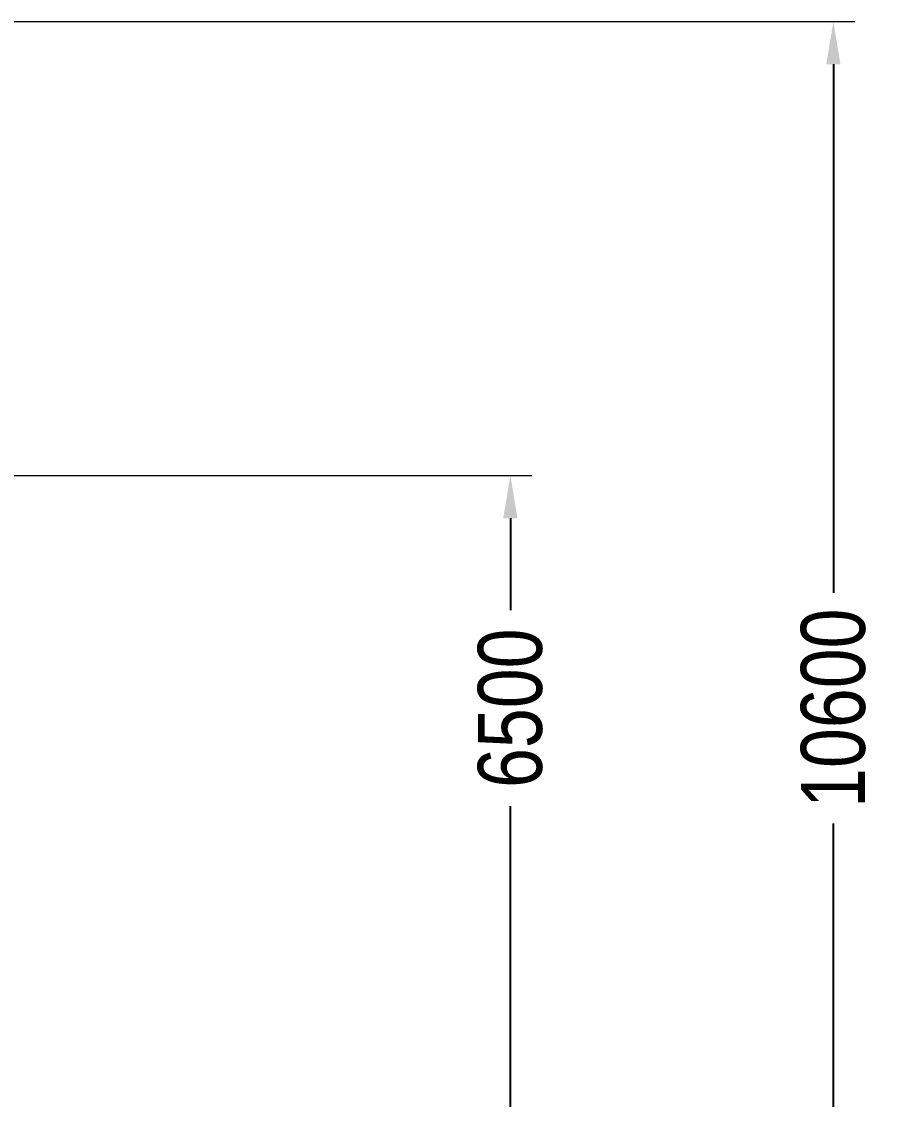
# Model space of a CAD drawing. Header units: millimetres. Extents: x -9848 to 7178, y -5300 to 6667.
# Drawn here: x 3182 to 7178, y 1626 to 6667 of the extents above; entities that cross this region are included whole.
import ezdxf

# ---------------------------------------------------------------- set-up
doc = ezdxf.new("R2010")
doc.units = ezdxf.units.MM
doc.layers.add('DIKOM_РАЗМЕР_ЗОНА', color=7, linetype='Continuous')
doc.layers.add('DIKOM_РАЗМЕР_ОБЪЕКТА', color=7, linetype='Continuous')
doc.styles.add('style1', font='arial.ttf', dxfattribs={"width": 0.8})
doc.dimstyles.new('1-50', dxfattribs={"dimtxt": 300, "dimasz": 200, "dimexe": 100, "dimexo": 0, "dimgap": 100, "dimtad": 0, "dimdec": 0, "dimtxsty": 'style1', "dimcen": 0, "dimclrd": 7, "dimclre": 7, "dimadec": 1, "dimazin": 2, "dimtfac": 1, "dimtdec": 0, "dimtmove": 1, "dimatfit": 3, "dimfxl": 0, "dimlwd": 25, "dimlwe": 18, "dimarcsym": 0})

# ---------------------------------------------------------------- blocks, each defined once
blk = doc.blocks.new('*D20')
at = {"layer": 'Defpoints', "color": 0, "transparency": 16777216}
for p in [(1503.3, 4543.8), (5469.5, 4543.8), (1656.7, -1956.1)]:
    blk.add_point(p, dxfattribs=at)
at = {"layer": 'DIKOM_РАЗМЕР_ОБЪЕКТА', "color": 7, "lineweight": 18, "transparency": 16777216}
for p, q in [((1503.3, 4543.8), (5569.5, 4543.8)), ((1656.7, -1956.1), (5569.5, -1956.1))]:
    blk.add_line(p, q, dxfattribs=at)
at = {"layer": 'DIKOM_РАЗМЕР_ОБЪЕКТА', "color": 7, "lineweight": 25, "transparency": 16777216}
for p, q in [((5469.5, 4343.8), (5469.5, 3914.2)), ((5469.5, -1756.1), (5469.5, 2997))]:
    blk.add_line(p, q, dxfattribs=at)
at = {"layer": 'DIKOM_РАЗМЕР_ОБЪЕКТА', "color": 7, "transparency": 16777216}
for points in [[(5436.2, 4343.8), (5502.8, 4343.8), (5469.5, 4543.8)], [(5436.2, -1756.1), (5502.8, -1756.1), (5469.5, -1956.1)]]:
    blk.add_solid(points, dxfattribs=at)
at = {"layer": 'DIKOM_РАЗМЕР_ОБЪЕКТА', "color": 0, "transparency": 16777216, "insert": (5469.5, 3455.6), "char_height": 300, "attachment_point": 5, "rotation": 90, "style": 'style1'}
blk.add_mtext('6500', dxfattribs=at)
blk = doc.blocks.new('*D18')
at = {"layer": 'Defpoints', "color": 0, "transparency": 16777216}
for p in [(1557.3, 6667.4), (1660.7, -3949.1), (6981, -3949.1)]:
    blk.add_point(p, dxfattribs=at)
at = {"layer": 'DIKOM_РАЗМЕР_ЗОНА', "color": 7, "lineweight": 18, "transparency": 16777216}
for p, q in [((1557.3, 6667.4), (7081, 6667.4)), ((1660.7, -3949.1), (7081, -3949.1))]:
    blk.add_line(p, q, dxfattribs=at)
at = {"layer": 'DIKOM_РАЗМЕР_ЗОНА', "color": 7, "lineweight": 25, "transparency": 16777216}
for p, q in [((6981, 6467.4), (6981, 3995.5)), ((6981, -3749.1), (6981, 2915.7))]:
    blk.add_line(p, q, dxfattribs=at)
at = {"layer": 'DIKOM_РАЗМЕР_ЗОНА', "color": 7, "transparency": 16777216}
for points in [[(6947.7, 6467.4), (7014.3, 6467.4), (6981, 6667.4)], [(6947.7, -3749.1), (7014.3, -3749.1), (6981, -3949.1)]]:
    blk.add_solid(points, dxfattribs=at)
at = {"layer": 'DIKOM_РАЗМЕР_ЗОНА', "color": 0, "transparency": 16777216, "insert": (6981, 3455.6), "char_height": 300, "attachment_point": 5, "rotation": 90, "style": 'style1'}
blk.add_mtext('10600', dxfattribs=at)

msp = doc.modelspace()

# ---------------------------------------------------------------- dimensions: what is measured, and where the dimension line sits
at = {"layer": 'DIKOM_РАЗМЕР_ЗОНА'}
dim = msp.add_linear_dim(base=(6981, -3949.1), p1=(1557.3, 6667.4), p2=(1660.7, -3949.1), angle=90, text='10600', dimstyle='1-50', override={"dimscale": 1, "dimtix": 0, "dimtofl": 1, "dimtmove": 1, "dimatfit": 3}, dxfattribs=at)
dim.commit()
dim.dimension.update_dxf_attribs({"geometry": '*D18', "text_midpoint": (6981, 3455.6), "dimtype": 160})
at = {"layer": 'DIKOM_РАЗМЕР_ОБЪЕКТА'}
dim = msp.add_linear_dim(base=(5469.5, 4543.8), p1=(1656.7, -1956.1), p2=(1503.3, 4543.8), angle=90, dimstyle='1-50', override={"dimscale": 1, "dimtix": 0, "dimtofl": 1, "dimtmove": 1, "dimatfit": 3}, dxfattribs=at)
dim.commit()
dim.dimension.update_dxf_attribs({"geometry": '*D20', "text_midpoint": (5469.5, 3455.6), "dimtype": 160})

doc.saveas('drawing.dxf')
